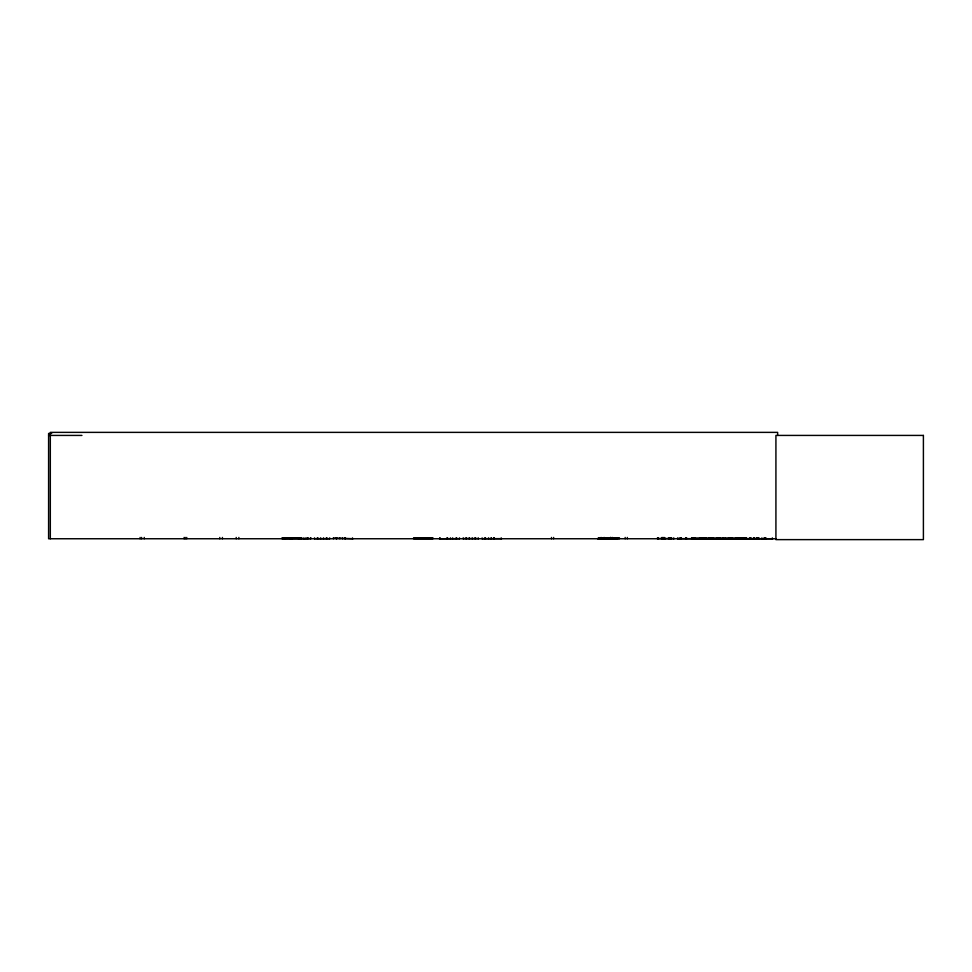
<?xml version="1.0" encoding="UTF-8"?>
<svg xmlns="http://www.w3.org/2000/svg" width="972" height="972" viewBox="0 0 972 972"><rect width="100%" height="100%" fill="white"/><g stroke="black" fill="none" stroke-linecap="round" stroke-linejoin="round"><path stroke-width="1.46" d="M685.965 538.719L685.965 537.893M701.419 538.537L701.602 537.893M749.874 538.719L749.886 537.893M765.499 538.719L765.523 537.893M701.14 538.622L701.152 537.893M705.137 538.622L705.186 537.893M719.742 538.622L719.79 537.893M736.776 538.622L736.752 537.674M664.241 538.622L664.168 537.455M439.453 538.755L459.355 538.646M716.668 538.646L716.692 537.893M597.622 538.755L618.35 538.695M310.639 538.646L310.724 537.966M478.273 538.646L478.358 537.966L478.443 538.755M673.754 538.646L673.839 537.966L673.924 538.755M664.192 538.719L664.338 537.674M670.729 538.646L670.644 537.674M617.402 538.646L617.499 537.966M691.396 538.719L691.602 538.063L737.772 538.075M691.809 538.719L692.343 538.063L691.845 538.743L759.193 538.646L731.624 538.719L732.584 538.743L732.341 538.063L732.001 538.707M728.271 538.719L728.478 538.063L729.474 538.743L729.219 538.063L729.012 538.719M756.41 537.917L756.277 538.719M758.597 537.674L758.597 538.755L758.986 538.281M722.961 538.646L723.01 537.966L723.059 538.755M694.47 538.755L695.502 538.379M731.394 538.719L731.807 538.281M734.249 538.719L734.528 538.707M758.962 538.476L759.181 538.707M750.7 538.646L750.761 537.966M303.786 538.646L303.847 537.966L303.92 538.755M439.842 538.646L439.903 537.966M329.557 538.646L314.649 538.646M469.197 538.646L469.282 537.966M671.251 538.646L671.348 537.966M51.638 433.463L48.6 433.463L48.6 538.755L776.118 538.755M48.6 435.42L81.94 435.42M281.965 538.075L301.429 538.075M413.537 538.075L432.99 538.075M598.861 538.075L618.326 538.075M281.929 538.354L301.466 538.33M413.489 538.33L433.026 538.33M598.825 538.354L618.362 538.354M281.953 538.695L310.724 538.537M333.469 537.966L353.03 538.719M413.513 538.695L433.014 538.695M463.182 538.755L463.182 537.893L463.267 538.537L478.358 538.537M657.424 538.755L657.424 537.893L657.497 538.537L673.839 538.537M772.801 538.719L677.751 538.646M299.607 538.646L299.51 537.966M491.346 538.646L491.261 537.966M482.27 538.646L501.71 538.646M669.623 538.622L669.684 537.674M658.554 538.646L658.469 537.966M704.275 538.622L704.226 537.674M744.285 538.622L744.394 537.893M730.519 538.622L730.531 537.674M758.695 538.682L758.136 537.674M691.602 538.063L692.064 538.731M718.466 538.622L718.442 537.893M765.851 538.646L765.851 537.893M750.226 538.646L750.226 537.893M703.011 538.755L702.914 537.893M777.636 435.42L777.636 432.37L50.313 432.37L50.313 538.755M772.351 537.893L772.351 538.755M765.025 537.674L765.025 538.755M764.563 537.674L764.563 538.755M764.089 537.893L764.089 538.755M761.89 537.893L761.89 538.755M758.014 537.674L758.014 538.755M757.723 537.674L757.723 538.755M757.467 537.674L757.467 538.755M754.345 537.674L754.345 538.755M753.798 537.674L753.798 538.755M750.809 537.893L750.809 538.755M746.46 537.893L746.46 538.755M746.253 538.755L746.144 537.893L746.095 538.755M745.816 537.893L745.816 538.755M745.706 537.893L745.706 538.755M745.147 538.755L745.147 537.893L744.953 538.755M744.224 537.893L744.224 538.755M744.03 537.893L744.03 538.755M743.896 538.755L743.726 537.893L743.702 538.755M743.337 537.893L743.386 538.755M743.167 537.893L743.167 538.755M742.815 537.893L742.839 538.755M742.62 538.755L742.523 537.893L742.462 538.755M741.915 537.893L741.915 538.755M741.624 537.893L741.624 538.755M741.442 537.893L741.417 538.755M741.077 537.893L741.077 538.755M740.822 537.893L740.822 538.755M740.421 537.893L740.421 538.755M739.704 537.893L739.704 538.755M739.558 537.893L739.558 538.755M739.352 537.893L739.364 538.755M739.23 537.893L739.23 538.755M738.951 537.893L739.048 538.755M738.829 537.893L738.781 538.755M738.526 537.893L738.501 538.755M738.331 538.755L738.331 537.893L738.125 538.755M737.894 537.893L737.894 538.755M737.833 537.893L737.833 538.755M736.837 537.893L736.837 538.755M736.278 537.674L736.278 538.755M731.005 537.674L731.005 538.755M725.355 537.893L725.355 538.755M717.688 537.674L717.688 538.755M717.178 537.674L717.178 538.755M713.363 537.674L713.363 538.755M712.853 537.674L712.853 538.755M710.751 537.674L710.739 538.755M710.216 537.674L710.216 538.755M709.39 537.674L709.39 538.755M708.843 537.674L708.843 538.755M705.915 537.893L705.915 538.755M704.165 537.674L704.202 538.755M699.621 537.674L699.621 538.755M694.069 537.674L694.044 538.755M693.522 537.674L693.51 538.755M686.657 537.893L686.657 538.755M685.673 537.893L685.673 538.755M680.971 537.674L680.971 538.755M680.862 537.674L680.752 538.755M680.546 537.674L680.546 538.755M679.209 537.893L679.209 538.755M677.581 537.893L677.581 538.755M671.445 537.893L671.445 538.755M670.959 537.674L670.959 538.755M669.902 537.674L669.902 538.755M669.526 537.893L669.526 538.755M668.408 537.893L668.408 538.755M663.013 537.455L663.013 538.755M662.539 537.674L662.588 538.755M662.017 537.455L662.017 538.755M661.871 537.674L661.871 538.755M661.482 537.674L661.482 538.755M658.396 537.893L658.396 538.755M627.329 537.455L627.329 538.755M625.178 537.455L625.178 538.755M619.407 537.674L619.395 538.755M617.718 537.893L617.609 538.755M612.591 537.455L612.591 538.755M610.914 537.455L610.914 538.755M610.44 537.455L610.343 538.755M609.225 537.893L609.225 538.755M606.188 537.674L606.188 538.755M605.811 537.674L605.811 538.755M605.155 537.674L605.155 538.755M604.778 537.674L604.778 538.755M604.134 537.455L604.134 538.755M601.097 537.455L601.097 538.755M599.214 537.893L599.214 538.755M598.242 537.893L598.242 538.755M553.639 537.455L553.639 538.755M551.489 537.455L551.489 538.755M501.236 537.893L501.236 538.755M494.104 537.674L494.104 538.755M493.667 537.674L493.667 538.755M491.176 537.893L491.176 538.755M488.576 537.893L488.576 538.755M485.38 537.674L485.38 538.755M485.064 537.674L485.064 538.755M482.1 537.893L482.1 538.755M475.478 537.674L475.478 538.755M475.162 537.674L475.162 538.755M472.258 537.893L472.258 538.755M469.367 537.893L469.367 538.755M466.463 537.674L466.463 538.755M466.147 537.674L466.147 538.755M459.537 537.893L459.537 538.755M456.573 537.674L456.573 538.755M456.257 537.674L456.257 538.755M452.636 537.893L452.636 538.755M450.461 537.893L450.461 538.755M447.533 537.674L447.533 538.755M447.096 537.674L447.096 538.755M439.964 537.893L439.964 538.755M352.52 537.893L352.52 538.755M345.388 537.674L345.388 538.755M344.951 537.674L344.951 538.755M342.46 537.893L342.46 538.755M339.848 537.893L339.848 538.755M336.664 537.674L336.664 538.755M336.348 537.674L336.348 538.755M333.384 537.893L333.384 538.755M329.727 537.893L329.727 538.755M326.762 537.674L326.762 538.755M326.446 537.674L326.446 538.755M323.542 537.893L323.542 538.755M320.651 537.893L320.651 538.755M317.747 537.674L317.747 538.755M317.431 537.674L317.431 538.755M314.466 537.893L314.466 538.755M310.821 537.893L310.821 538.755M307.857 537.674L307.857 538.755M307.541 537.674L307.541 538.755M305.986 537.893L305.986 538.755M301.745 537.893L301.745 538.755M301.235 537.674L301.235 538.755L301.004 537.674M299.412 537.893L299.412 538.755M298.817 537.674L298.817 538.755M298.38 537.674L298.38 538.755M291.248 537.893L291.248 538.755M290.203 537.674L290.203 538.755M289.984 537.674L289.984 538.755M285.233 537.893L285.233 538.755M238.857 537.455L238.857 538.755M236.22 537.455L236.22 538.755M222.418 537.455L222.418 538.755M219.781 537.455L219.781 538.755M186.745 537.455L186.745 538.755M185.227 537.455L185.227 538.755M184.121 537.455L184.121 538.755M144.257 537.455L144.257 538.755M141.62 537.455L141.62 538.755M140.102 537.455L140.102 538.755M923.4 435.42L775.923 435.42L775.923 539.63L923.4 539.63L923.4 435.42M701.407 538.755L701.407 537.893L701.31 538.755M664.982 538.755L664.982 537.893L664.848 538.755M291.807 538.755L291.807 537.893L291.697 538.707"/></g></svg>
